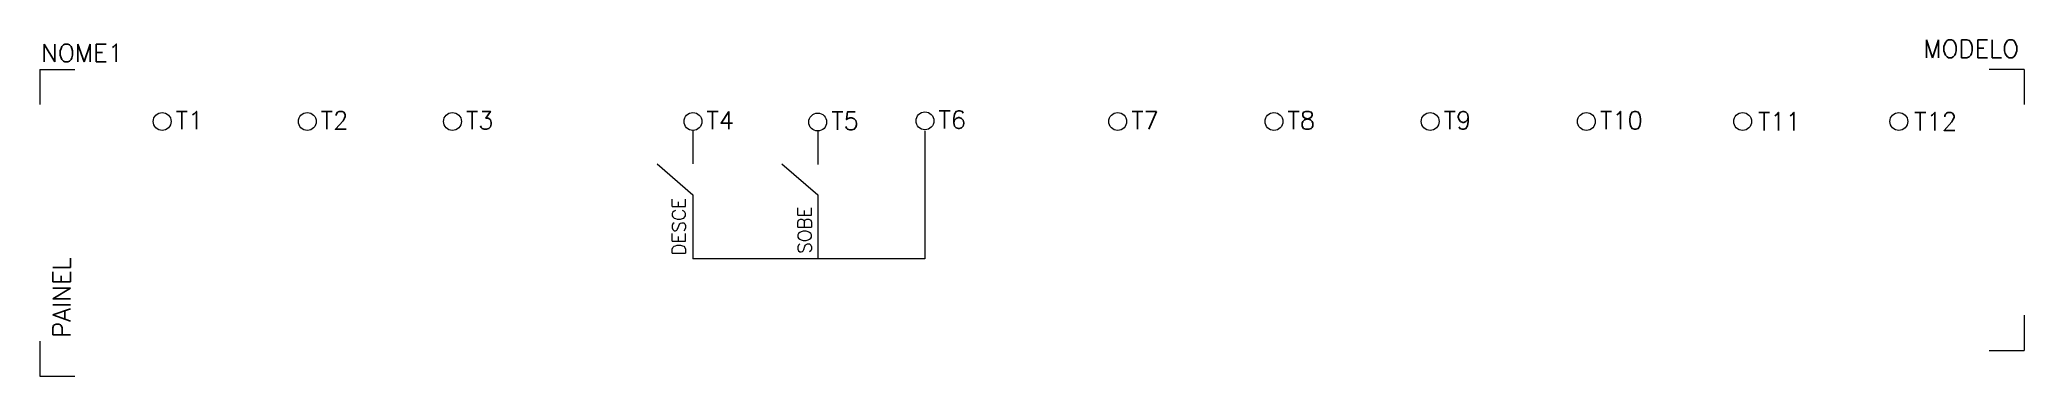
# Model space of a CAD drawing. Extents: x 508 to 730, y 320 to 358.
import ezdxf
from ezdxf.enums import TextEntityAlignment as Align

# ---------------------------------------------------------------- set-up
doc = ezdxf.new("R2010")
doc.units = 0
doc.header["$MEASUREMENT"] = 0
doc.layers.get('0').update_dxf_attribs({"linetype": 'CONTINUOUS'})
doc.styles.add('ROMANS', font='romans')

msp = doc.modelspace()

# ---------------------------------------------------------------- linework, layer by layer
at = {"color": 7}
for p, q in [((508.18, 354.56), (508.18, 350.63)), ((730.24, 354.56), (726.32, 354.56)), ((730.24, 327.08), (730.24, 323.16)), ((508.18, 324.19), (508.18, 320.27))]:
    msp.add_line(p, q, dxfattribs=at)
for p, q in [((508.18, 354.56), (512.1, 354.56)), ((730.24, 354.56), (730.24, 350.63)), ((726.32, 323.16), (730.24, 323.16)), ((508.18, 320.27), (512.1, 320.27))]:
    msp.add_line(p, q)
at = {"linetype": 'Continuous'}
for p, q in [((581.27, 347.74), (581.27, 344.02)), ((595.23, 347.68), (595.23, 343.95)), ((607.23, 347.68), (607.23, 333.4)), ((577.27, 344.02), (581.27, 340.54)), ((591.23, 344.02), (595.23, 340.54)), ((581.27, 340.54), (581.27, 333.4)), ((595.23, 340.54), (595.23, 333.4)), ((607.23, 333.4), (581.27, 333.4))]:
    msp.add_line(p, q, dxfattribs=at)
for centre in [(521.88, 348.74), (538.12, 348.74), (554.36, 348.74), (581.27, 348.74), (595.23, 348.68), (607.23, 348.81), (628.8, 348.74), (646.28, 348.74), (663.76, 348.74), (681.24, 348.74), (698.72, 348.74), (716.2, 348.74)]:
    msp.add_circle(centre, 1)

# ---------------------------------------------------------------- texts
at = {"linetype": 'Continuous', "style": 'ROMANS'}
for s, p in [('DESCE', (579.7, 336.98)), ('SOBE', (593.77, 336.6))]:
    msp.add_text(s, height=1.5, rotation=90, dxfattribs=at).set_placement(p, align=Align.MIDDLE_CENTER)
at = {"lineweight": -3, "style": 'ROMANS'}
for tag, p in [('MODELO', (729.65, 356.87)), ('NOME1', (517.51, 356.39))]:
    msp.add_attdef(tag, text='', height=2, dxfattribs=at).set_placement(p, align=Align.MIDDLE_RIGHT)
for tag, p in [('T1', (523.39, 348.87)), ('T2', (539.63, 348.87)), ('T3', (555.87, 348.87)), ('T4', (582.79, 348.87)), ('T5', (596.75, 348.8)), ('T6', (608.75, 348.94)), ('T7', (630.32, 348.87)), ('T8', (647.8, 348.87)), ('T9', (665.28, 348.87)), ('T10', (682.76, 348.87))]:
    msp.add_attdef(tag, text='', height=2, dxfattribs=at).set_placement(p, align=Align.MIDDLE_LEFT)
at = {"style": 'ROMANS'}
for tag, p in [('T11', (700.44, 347.75)), ('T12', (717.92, 347.75))]:
    msp.add_attdef(tag, p, '', height=2, dxfattribs=at)
at = {"lineweight": -3, "style": 'ROMANS'}
msp.add_attdef('PAINEL', text='', height=2, rotation=90, dxfattribs=at).set_placement((510.64, 333.55), align=Align.MIDDLE_RIGHT)

doc.saveas('drawing.dxf')
